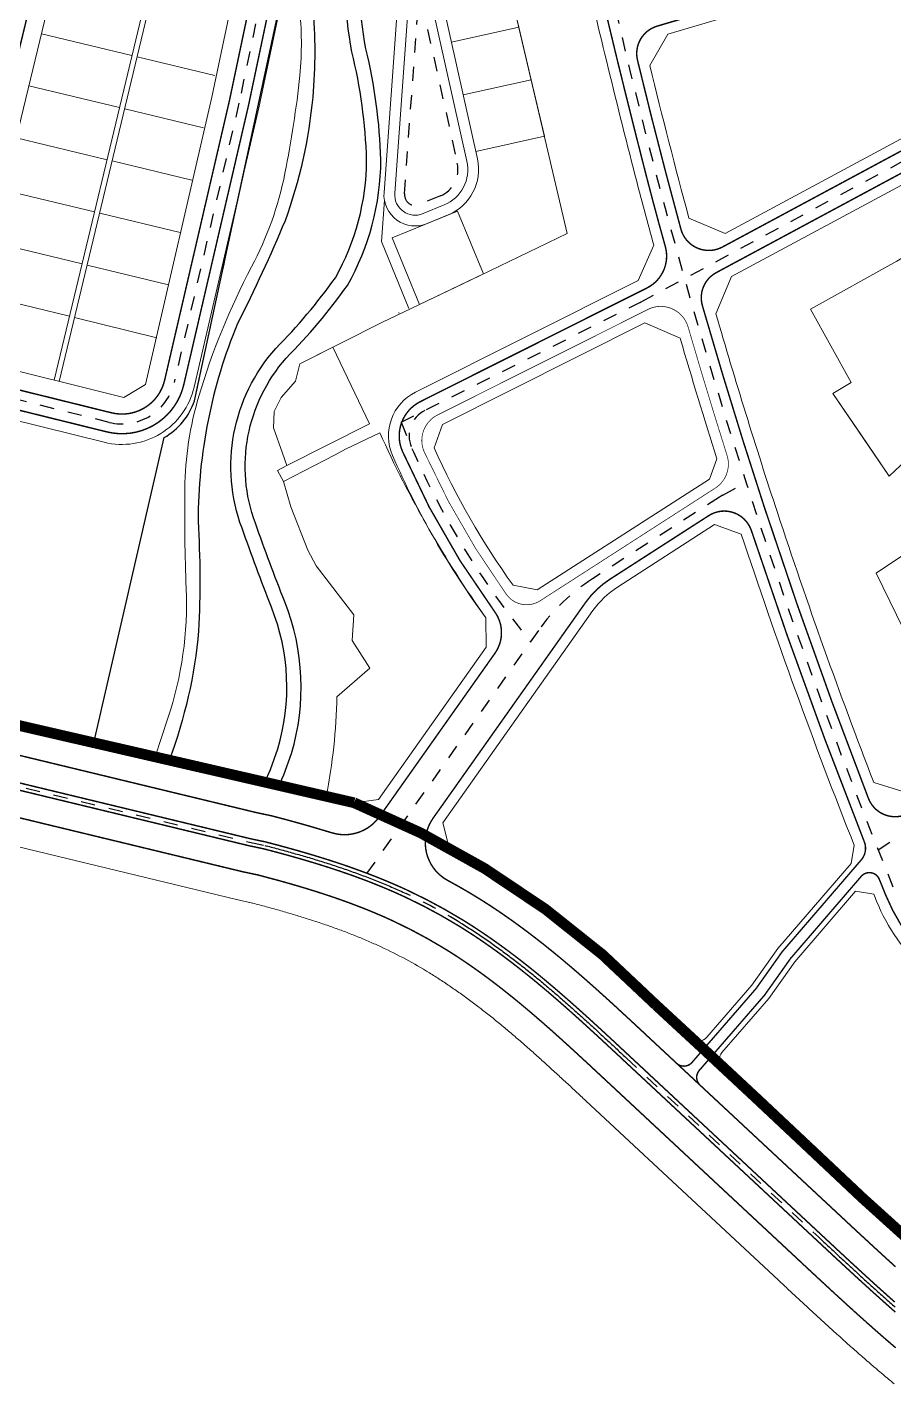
# Model space of a CAD drawing. Extents: x -2063571 to 559285, y 565862 to 1758715.
# Drawn here: x -2062793.64 to -2062787.53, y 566272.49 to 566282.07 of the extents above; entities that cross this region are included whole.
import ezdxf

# ---------------------------------------------------------------- set-up
doc = ezdxf.new("R2010")
doc.units = 0
doc.header["$MEASUREMENT"] = 0
for name, pattern in [('ACAD_ISO10W100', [18, 12, -3, 0, -3]), ('BORDER', [1.75, 0.5, -0.25, 0.5, -0.25, 0, -0.25]), ('DASHDOT', [1, 0.5, -0.25, 0, -0.25]), ('DASHED', [0.75, 0.5, -0.25])]:
    doc.linetypes.add(name, pattern=pattern)
for name, color, linetype, lineweight in [('1-RGNC', 30, 'BORDER', 15), ('k-duongqh', 7, 'CONTINUOUS', 0), ('k-viahe', 6, 'CONTINUOUS', 15), ('k-vienctrinh', 6, 'CONTINUOUS', 15), ('Q-DUONG', 22, 'CONTINUOUS', 0), ('Q-DUONGGT', 7, 'CONTINUOUS', 0)]:
    doc.layers.add(name, color=color, linetype=linetype, lineweight=lineweight)
doc.layers.add('k-timduong', color=1, linetype='DASHDOT')
doc.layers.add('Q-TIM DUONG', color=7, linetype='ACAD_ISO10W100')

# ---------------------------------------------------------------- blocks, each defined once
blk = doc.blocks.new('MB')
at = {"layer": '1-RGNC', "color": 8, "linetype": 'DASHED', "lineweight": 0, "ltscale": 10, "const_width": 3, "flags": 128}
blk.add_lwpolyline([(836.36, 1557.52), (824.73, 1554.37, -0.02913), (686.86, 1426.09), (658.16, 1410.93), (628.52, 1400.56, -0.065655), (488.95, 1377.55, 0.135805), (394.2, 1346.98), (368.67, 1332.2), (265.12, 1270.63), (210.26, 1236.57, -0.000239), (210.25, 1236.56), (76.34, 1153.57), (176.88, 980.42, -0.269581), (176.86, 952.27), (118.85, 852.64), (54.36, 741.86, 0.174044), (38.06, 657.4), (76.44, 340.23), (112.05, 341.59, -0.055379), (222.68, 330.31), (297.32, 317.04), (413.16, 290.21), (598.28, 247.49, -0.103671), (682.73, 190.86, -0.002869), (724.94, 151.49, 0.015436), (772.3, 108.65), (783.87, 99.71), (796.17, 101.22), (825.68, 136.94, -0.014866), (843.98, 156.98, 0.010718), (900.88, 209.35, 0.098293), (937.95, 259.45, -0.003906), (975.06, 344.33, 0.115408), (1010.09, 487.34), (1017.86, 579.98), (1034.81, 674.38), (1039.28, 743.1), (1048.22, 1244.45, -0.007521), (1054.49, 1343.66, -0.083133), (1067.75, 1394.08), (1097.12, 1460.95, 0.274876), (1096.12, 1469.07, -0.085197), (1088.25, 1483.85, 0.250183), (1082.79, 1489.05), (836.36, 1557.52)], format="xyb", dxfattribs=at)
at = {"layer": 'k-duongqh', "color": 8, "ltscale": 0.5}
for centre, radius, start, end in [((730.2, 124.16), 8.6, 227.0022, 227.007), ((744.1, 111.21), 8.5, 227.855, 227.896), ((746.7, 108.87), 8.5, 228.1624, 228.2102), ((749.32, 106.54), 8.5, 228.5167, 228.5712)]:
    blk.add_arc(centre, radius, start, end, dxfattribs=at)
at = {"layer": 'k-timduong', "color": 8, "linetype": 'DASHDOT', "ltscale": 6}
for p, q in [((678.57, 387.77), (822.93, 465.44)), ((611.41, 354.06), (678.27, 387.62)), ((701.51, 333.69), (707.97, 337.16)), ((701.51, 333.69), (707.97, 337.16)), ((701.51, 333.69), (707.97, 337.16)), ((700.5, 333.09), (664.99, 310.23)), ((649.84, 295.71), (601.25, 226.91))]:
    blk.add_line(p, q, dxfattribs=at)
for points in [[(583.8, 527.82), (566.04, 443.42), (547.93, 365.23, -0.41865), (529.71, 354.05), (474.82, 367.64)], [(612.94, 523.97), (612.94, 493.83, 0.05478), (613.66, 487.31), (627.16, 426.6, -0.364518), (622.41, 417.47), (616.52, 415.04, -0.557526), (612.39, 418.03), (616.45, 474.23)], [(744.91, 234.34, 0.056891), (809.6, 286.51, 0.093545), (836.25, 325.25), (882.19, 429.2)], [(744.91, 234.34, 0.056891), (809.6, 286.51, 0.093545), (836.25, 325.25), (882.19, 429.2)], [(429.31, 270.24), (569.02, 236.45), (573.28, 235.54), (573.61, 235.46), (574.09, 235.33), (574.58, 235.2), (575.06, 235.07), (575.55, 234.95), (576.03, 234.82), (576.51, 234.69), (576.99, 234.56), (577.48, 234.43), (577.96, 234.3), (578.44, 234.17), (578.92, 234.04), (579.41, 233.9), (579.89, 233.77), (580.37, 233.64), (580.85, 233.5), (581.33, 233.37), (581.81, 233.23), (582.3, 233.09), (582.78, 232.96), (583.26, 232.82), (583.74, 232.68), (584.22, 232.54), (584.7, 232.4), (585.18, 232.26), (585.66, 232.12), (586.14, 231.97), (586.61, 231.83), (587.09, 231.68), (587.57, 231.54), (588.05, 231.39), (588.53, 231.24), (589, 231.1), (589.48, 230.95), (589.96, 230.8), (590.44, 230.65), (590.91, 230.49), (591.39, 230.34), (591.86, 230.19), (592.34, 230.03), (592.81, 229.88), (593.29, 229.72), (593.76, 229.56), (594.24, 229.4), (594.71, 229.24), (595.18, 229.08), (595.66, 228.92), (596.13, 228.76), (596.6, 228.59), (597.07, 228.43), (597.55, 228.26), (598.02, 228.09), (598.49, 227.92), (598.96, 227.75), (599.43, 227.58), (599.9, 227.41), (600.37, 227.24), (600.83, 227.06), (601.3, 226.89), (601.77, 226.71), (602.24, 226.53), (602.7, 226.35), (603.17, 226.17), (603.63, 225.99), (604.1, 225.8), (604.56, 225.62), (605.03, 225.43), (605.49, 225.24), (605.95, 225.06), (606.42, 224.86), (606.88, 224.67), (607.34, 224.48), (607.8, 224.29), (608.26, 224.09), (608.72, 223.89), (609.18, 223.69), (609.64, 223.49), (610.09, 223.29), (610.55, 223.09), (611.01, 222.89), (611.46, 222.68), (611.92, 222.47), (612.37, 222.26), (612.83, 222.05, -0.028726), (628, 213.9), (628.42, 213.64), (628.85, 213.37), (629.27, 213.11), (629.69, 212.84), (630.12, 212.57), (630.54, 212.31), (630.96, 212.04), (631.38, 211.76), (631.8, 211.49), (632.21, 211.22), (632.63, 210.94), (633.05, 210.66), (633.46, 210.38), (633.88, 210.11), (634.29, 209.82), (634.7, 209.54), (635.12, 209.26), (635.53, 208.98), (635.94, 208.69), (636.35, 208.4), (636.76, 208.12), (637.16, 207.83), (637.57, 207.54), (637.98, 207.25), (638.38, 206.95), (638.79, 206.66), (639.19, 206.37), (639.6, 206.07), (640, 205.77), (640.4, 205.48), (640.8, 205.18), (641.2, 204.88), (641.6, 204.58), (642, 204.28), (642.4, 203.98), (642.8, 203.67), (643.2, 203.37), (643.59, 203.06), (643.99, 202.76), (644.38, 202.45), (644.78, 202.14), (645.17, 201.83), (645.56, 201.53), (645.95, 201.21), (646.35, 200.9), (646.74, 200.59), (647.13, 200.28), (647.52, 199.97), (647.9, 199.65), (648.29, 199.34), (648.68, 199.02), (649.07, 198.7), (649.45, 198.39), (649.84, 198.07), (650.23, 197.75), (650.61, 197.43), (650.99, 197.11), (651.38, 196.79), (651.76, 196.47), (652.14, 196.15), (652.53, 195.82), (652.91, 195.5), (653.29, 195.18), (653.67, 194.85), (654.05, 194.53), (654.43, 194.2), (654.81, 193.88), (655.18, 193.55), (655.56, 193.22), (655.94, 192.89), (656.32, 192.57), (656.69, 192.24), (657.07, 191.91), (657.45, 191.58), (657.82, 191.25), (658.2, 190.92), (658.57, 190.58), (658.94, 190.25), (659.32, 189.92), (659.69, 189.59), (660.06, 189.25), (660.44, 188.92), (660.81, 188.59), (661.18, 188.25), (661.55, 187.92), (661.92, 187.58), (662.29, 187.25), (662.67, 186.91), (663.04, 186.58), (663.41, 186.24), (663.78, 185.9), (664.14, 185.57), (664.51, 185.23), (664.88, 184.89), (665.25, 184.55), (665.62, 184.22), (665.99, 183.88), (666.36, 183.54), (666.72, 183.2), (667.09, 182.86), (667.46, 182.52), (667.83, 182.18), (668.19, 181.84), (668.56, 181.5), (668.93, 181.16), (669.29, 180.82), (669.66, 180.48), (670.03, 180.14), (670.39, 179.8), (670.76, 179.46), (671.13, 179.12), (671.49, 178.78), (671.86, 178.44), (672.22, 178.1), (672.59, 177.76), (672.95, 177.42), (673.32, 177.08), (673.69, 176.74), (674.05, 176.4), (674.42, 176.05), (728.3, 125.79), (728.67, 125.45), (729.03, 125.11), (729.4, 124.77), (729.77, 124.43), (730.13, 124.09), (730.5, 123.75), (730.86, 123.41), (731.23, 123.06), (731.59, 122.72), (731.96, 122.38), (732.33, 122.04), (732.69, 121.7), (733.06, 121.36), (733.42, 121.02), (733.79, 120.68), (734.16, 120.34), (734.52, 120), (734.89, 119.66), (735.26, 119.32), (735.62, 118.98), (735.99, 118.64), (736.36, 118.3), (736.72, 117.96), (737.09, 117.62), (737.46, 117.28), (737.83, 116.94), (738.19, 116.6), (738.56, 116.27), (738.93, 115.93), (739.3, 115.59), (739.67, 115.25), (740.03, 114.91), (740.4, 114.57), (740.77, 114.24), (741.14, 113.9), (741.51, 113.56), (741.88, 113.22), (742.25, 112.89), (742.62, 112.55), (742.99, 112.22), (743.36, 111.88), (743.73, 111.54), (744.1, 111.21), (744.47, 110.87), (744.84, 110.54), (745.21, 110.2), (745.59, 109.87), (745.96, 109.53), (746.33, 109.2), (746.7, 108.87), (747.08, 108.53), (747.45, 108.2), (747.82, 107.87), (748.2, 107.54), (748.57, 107.2), (748.94, 106.87), (749.32, 106.54), (749.69, 106.21)]]:
    blk.add_lwpolyline(points, format="xyb", dxfattribs=at)
for centre, radius, start, end in [((2258.38, 836.05), 1628.7, 190.76894, 202.09927), ((672.88, 398.34), 12, 296.652, 298.2784), ((621.65, 350.25), 8, 116.652, 203.4922), ((825.86, 439.01), 230.66, 201.6096, 219.4045), ((708.62, 320.48), 15, 118.2784, 122.7719), ((708.62, 320.48), 15, 118.2784, 122.7719), ((708.62, 320.48), 15, 118.2784, 122.7719), ((694.77, 263.99), 55, 122.7719, 144.7721)]:
    blk.add_arc(centre, radius, start, end, dxfattribs=at)
at = {"layer": 'k-viahe', "color": 8}
for p, q in [((514.31, 365.85), (551.3, 520.18)), ((514.33, 365.84), (551.3, 520.18)), ((515.76, 365.49), (552.84, 520.18)), ((563.8, 407.3), (569.67, 434.18)), ((605.99, 404.72), (606.77, 416.24)), ((657.95, 406.92), (630.87, 393.86)), ((605.99, 404.72), (613.59, 385.9)), ((606.19, 382.15), (630.87, 393.86)), ((610.81, 384.81), (610.81, 384.65)), ((725.99, 385.73), (737.42, 365.17)), ((737.42, 365.17), (725.99, 385.73)), ((725.99, 385.73), (737.42, 365.17)), ((737.42, 365.17), (725.99, 385.73)), ((725.99, 385.73), (737.42, 365.17)), ((737.42, 365.17), (725.99, 385.73)), ((606.19, 382.15), (583.09, 370.46)), ((732.26, 362.16), (748.05, 338.98)), ((732.26, 362.16), (748.05, 338.98)), ((732.26, 362.16), (748.05, 338.98))]:
    blk.add_line(p, q, dxfattribs=at)
at = {"layer": 'k-viahe', "color": 8, "ltscale": 2}
for p, q in [((644.37, 464.7), (625.51, 460.51)), ((644.37, 464.7), (625.51, 460.51)), ((536.11, 456.79), (510.76, 462.91)), ((559.34, 451.18), (537.56, 456.44)), ((647.83, 449.97), (628.8, 445.74)), ((647.83, 449.97), (628.8, 445.74)), ((647.83, 449.97), (628.8, 445.74)), ((532.62, 442.2), (507.24, 448.33)), ((556.1, 436.53), (534.07, 441.85)), ((529.12, 427.61), (503.71, 433.75)), ((651.54, 434.18), (632.32, 429.91)), ((651.52, 434.18), (632.32, 429.91)), ((651.52, 434.18), (632.32, 429.91)), ((552.85, 421.88), (530.57, 427.26)), ((525.63, 413.02), (501.13, 418.94)), ((549.61, 407.23), (527.07, 412.68)), ((627.21, 413.23), (634.51, 395.62)), ((522.13, 398.44), (496.66, 404.59)), ((546.37, 392.58), (523.58, 398.09)), ((518.62, 383.76), (493.13, 390.02)), ((543.09, 377.76), (520.06, 383.41))]:
    blk.add_line(p, q, dxfattribs=at)
blk.add_lwpolyline([(542.6, 260.34), (546.19, 271.19, 0.09025), (551.29, 307.49, -0.013184), (550.9, 335.45, -0.069073), (554.83, 361.41, -0.049663), (569.6, 397.61, 0.072728), (578.92, 423.82, 0.021945), (583.12, 451.21, 0.047597), (582.99, 470.42, -0.056262), (584.44, 493.87, -0.011569), (590.32, 517.84)], format="xyb", dxfattribs=at)
at = {"layer": 'k-viahe', "color": 8}
for points in [[(633.12, 520.47), (639.78, 484.2), (657.95, 406.92), (657.95, 406.92)], [(592.34, 375.14), (583.09, 370.46), (581.91, 365.57), (577.82, 360.99), (575.89, 357.05), (575.71, 352.51), (578.2, 345.45), (579.43, 341.95), (602.55, 353.59), (592.34, 375.14)], [(579.43, 341.95), (576.86, 340.6), (578.49, 337.45), (578.49, 337.45)]]:
    blk.add_lwpolyline(points, dxfattribs=at)
for points in [[(681.04, 453.99), (686.12, 462.8), (838.28, 507.78), (846.98, 503.06), (847.99, 499.63, -0.303811), (845.01, 490.07), (832.03, 479.61, -0.046261), (810.19, 465.11), (702.08, 406.95), (692, 411.28, -0.006793), (681.04, 453.99)], [(681.04, 453.99), (686.12, 462.8), (838.28, 507.78), (846.98, 503.06), (847.99, 499.63, -0.303811), (845.01, 490.07), (832.03, 479.61, -0.046261), (810.19, 465.11), (702.08, 406.95), (692, 411.28, -0.006793), (681.04, 453.99)], [(749.44, 84.72), (749.04, 85.05), (748.64, 85.38), (748.24, 85.72), (747.84, 86.05), (747.43, 86.39), (747.04, 86.72), (746.64, 87.06), (746.24, 87.39), (745.84, 87.73), (745.44, 88.07), (745.05, 88.4), (744.65, 88.74), (744.25, 89.08), (743.86, 89.42), (743.47, 89.76), (743.07, 90.09), (742.68, 90.43), (742.29, 90.77), (741.89, 91.11), (741.5, 91.45), (741.11, 91.79), (740.72, 92.13), (740.33, 92.47), (739.94, 92.81), (739.56, 93.15), (739.17, 93.49, -0.000246), (739.16, 93.5), (738.79, 93.83, -0.000242), (738.77, 93.84), (738.4, 94.17, -0.000238), (738.39, 94.18), (738.01, 94.51, -0.000233), (738, 94.52), (737.63, 94.85, -0.000229), (737.62, 94.86), (737.24, 95.2, -0.000225), (737.23, 95.21), (736.86, 95.54, -0.000221), (736.85, 95.55), (736.47, 95.88, -0.000217), (736.46, 95.89), (736.09, 96.22, -0.000212), (736.08, 96.23), (735.71, 96.57, -0.000208), (735.7, 96.57), (735.32, 96.91, -0.000204), (735.31, 96.92), (734.94, 97.25, -0.0002), (734.93, 97.26), (734.56, 97.59, -0.000196), (734.55, 97.6), (734.18, 97.94, -0.000192), (734.17, 97.95), (733.8, 98.28, -0.000187), (733.79, 98.29), (733.42, 98.62, -0.000183), (733.41, 98.63), (733.04, 98.97, -0.000179), (733.03, 98.97), (732.66, 99.31, -0.000175), (732.65, 99.32), (732.28, 99.65, -0.000171), (732.27, 99.66), (731.9, 100, -0.000167), (731.89, 100), (731.52, 100.34, -0.000162), (731.51, 100.35), (731.14, 100.68, -0.000158), (731.14, 100.69), (730.77, 101.03, -0.000154), (730.76, 101.03), (730.39, 101.37, -0.00015), (730.38, 101.38), (730.01, 101.72, -0.000146), (730.01, 101.72), (729.64, 102.06, -0.000142), (729.63, 102.07), (729.26, 102.4, -0.000137), (729.25, 102.41), (728.89, 102.75, -0.000133), (728.88, 102.75), (728.51, 103.09, -0.000129), (728.51, 103.1), (728.14, 103.44, -0.000125), (728.13, 103.44), (727.76, 103.78, -0.000121), (727.76, 103.78), (727.39, 104.12, -0.000117), (727.38, 104.13), (727.02, 104.47, -0.000113), (727.01, 104.47), (726.64, 104.81, -0.000108), (726.64, 104.82), (726.27, 105.16, -0.000104), (726.26, 105.16), (725.9, 105.5, -0.0001), (725.89, 105.5), (725.53, 105.84, -0.000096), (725.52, 105.85), (725.15, 106.19, -0.000092), (725.15, 106.19), (724.78, 106.53, -0.000088), (724.78, 106.53), (724.41, 106.87, -0.000083), (724.41, 106.88), (724.04, 107.22, -0.000079), (724.04, 107.22), (723.67, 107.56, -0.000075), (723.67, 107.56), (723.3, 107.9, -0.000071), (723.3, 107.91), (722.93, 108.25, -0.000067), (722.93, 108.25), (722.56, 108.59, -0.000063), (722.56, 108.59), (722.19, 108.93, -0.000058), (722.19, 108.94), (721.82, 109.28, -0.000054), (721.82, 109.28), (721.45, 109.62, -0.00005), (721.45, 109.62), (721.08, 109.96, -0.000046), (721.08, 109.97), (720.72, 110.31, -0.000042), (720.71, 110.31), (720.35, 110.65, -0.000037), (720.35, 110.65), (719.98, 110.99, -0.000033), (719.98, 110.99), (719.61, 111.33, -0.000029), (719.61, 111.34), (719.25, 111.68, -0.000025), (719.25, 111.68), (718.88, 112.02, -0.000021), (718.88, 112.02), (718.51, 112.36, -0.000017), (718.51, 112.36), (718.15, 112.7, -0.000012), (718.15, 112.7), (717.78, 113.04, -0.000008), (717.78, 113.04), (717.41, 113.38, -0.000004), (717.41, 113.39), (717.05, 113.73), (663.16, 163.99), (662.8, 164.33), (662.43, 164.67), (662.07, 165.01), (661.7, 165.35), (661.34, 165.69), (660.97, 166.03), (660.61, 166.37), (660.25, 166.71), (659.88, 167.04), (659.52, 167.38), (659.16, 167.72), (658.8, 168.06), (658.43, 168.39), (658.07, 168.73), (657.71, 169.06), (657.35, 169.4), (656.99, 169.73), (656.63, 170.07), (656.27, 170.4), (655.9, 170.73), (655.54, 171.07), (655.18, 171.4), (654.82, 171.73), (654.46, 172.06), (654.1, 172.39), (653.74, 172.72), (653.38, 173.05), (653.02, 173.38), (652.66, 173.71), (652.3, 174.03), (651.94, 174.36), (651.58, 174.69), (651.22, 175.01), (650.86, 175.34), (650.51, 175.66), (650.15, 175.99), (649.79, 176.31), (649.43, 176.63), (649.07, 176.95), (648.71, 177.27), (648.35, 177.59), (647.99, 177.91), (647.63, 178.23), (647.27, 178.55), (646.91, 178.87), (646.55, 179.19), (646.19, 179.5), (645.83, 179.82), (645.47, 180.13), (645.11, 180.44), (644.75, 180.76), (644.39, 181.07), (644.03, 181.38), (643.67, 181.69), (643.31, 182), (642.95, 182.31), (642.59, 182.62), (642.23, 182.92), (641.87, 183.23), (641.51, 183.53), (641.14, 183.84), (640.78, 184.14), (640.42, 184.44), (640.06, 184.74), (639.7, 185.05), (639.34, 185.34), (638.97, 185.64), (638.61, 185.94), (638.25, 186.24), (637.89, 186.53), (637.52, 186.83), (637.16, 187.12), (636.8, 187.41), (636.43, 187.71), (636.07, 188), (635.7, 188.29), (635.34, 188.57), (634.97, 188.86), (634.61, 189.15), (634.24, 189.43), (633.88, 189.72), (633.51, 190), (633.14, 190.28), (632.78, 190.56), (632.41, 190.84), (632.04, 191.12), (631.68, 191.4), (631.31, 191.68), (630.94, 191.95), (630.57, 192.22), (630.2, 192.5), (629.84, 192.77), (629.47, 193.04), (629.1, 193.31), (628.73, 193.58), (628.36, 193.84), (627.99, 194.11), (627.61, 194.37), (627.24, 194.63), (626.87, 194.9), (626.5, 195.16), (626.13, 195.41), (625.75, 195.67), (625.38, 195.93), (625.01, 196.18), (624.63, 196.44), (624.26, 196.69), (623.89, 196.94), (623.51, 197.19), (623.14, 197.44), (622.76, 197.68), (622.38, 197.93), (622.01, 198.17), (621.63, 198.42), (621.25, 198.66), (620.88, 198.9), (620.5, 199.13), (620.12, 199.37), (619.74, 199.61), (619.35, 199.85, 0.028676), (605.87, 207.09), (605.46, 207.28), (605.05, 207.47), (604.65, 207.65), (604.24, 207.84), (603.83, 208.02), (603.42, 208.2), (603.01, 208.38), (602.6, 208.56), (602.19, 208.74), (601.78, 208.92), (601.36, 209.09), (600.95, 209.27), (600.53, 209.44), (600.12, 209.62), (599.7, 209.79), (599.28, 209.96), (598.86, 210.13), (598.44, 210.3), (598.02, 210.46), (597.6, 210.63), (597.17, 210.8), (596.75, 210.96), (596.32, 211.12), (595.9, 211.29), (595.47, 211.45), (595.04, 211.61), (594.62, 211.77), (594.19, 211.93), (593.76, 212.09), (593.33, 212.24), (592.89, 212.4), (592.46, 212.56), (592.03, 212.71), (591.59, 212.86), (591.16, 213.02), (590.72, 213.17), (590.29, 213.32), (589.85, 213.47), (589.41, 213.62), (588.97, 213.76), (588.53, 213.91), (588.09, 214.06), (587.65, 214.2), (587.21, 214.35), (586.77, 214.49), (586.33, 214.64), (585.88, 214.78), (585.44, 214.92), (584.99, 215.06), (584.55, 215.2), (584.1, 215.34), (583.65, 215.48), (583.2, 215.62), (582.75, 215.76), (582.3, 215.89), (581.85, 216.03), (581.4, 216.17), (580.95, 216.3), (580.5, 216.43), (580.05, 216.57), (579.59, 216.7), (579.14, 216.83), (578.68, 216.96), (578.23, 217.1), (577.77, 217.23), (577.31, 217.36), (576.86, 217.49), (576.4, 217.61), (575.94, 217.74), (575.48, 217.87), (575.02, 218), (574.56, 218.12), (574.1, 218.25), (573.64, 218.38), (573.17, 218.5), (572.71, 218.63), (572.25, 218.75), (571.78, 218.87), (571.32, 219), (570.85, 219.12), (570.39, 219.24), (569.92, 219.37), (569.45, 219.49), (569.13, 219.57)], [(689.54, 377.6), (679.68, 381.89), (622.98, 353.43), (620.66, 346.92, 0.049461), (642.75, 308.41), (649.52, 307.11), (697.74, 338.15), (699.8, 343.86, -0.005394), (689.54, 377.6)], [(689.54, 377.6), (679.68, 381.89), (622.98, 353.43), (620.66, 346.92, 0.049461), (642.75, 308.41), (649.52, 307.11), (697.74, 338.15), (699.8, 343.86, -0.005394), (689.54, 377.6)], [(593.46, 277.2), (602.67, 285.15), (597.72, 292.96), (598.22, 300.12), (587.66, 313.87), (585.3, 318.25), (580.61, 330.37), (578.49, 337.45), (592.93, 344.9), (595.91, 346.54), (605.48, 351.13, 0.049192), (635.17, 299.26), (635.25, 291.08), (605.11, 248.4), (598.28, 247.49, -0.000209), (590.5, 249.28, 0.043263), (593.46, 277.2)], [(737.37, 230.48), (716.89, 206.67), (709.6, 196.37), (696.98, 181.82, -0.424931), (692.67, 181.59), (685.67, 188.12), (685.31, 188.46), (684.94, 188.8), (684.57, 189.15), (684.21, 189.49), (683.84, 189.83), (683.47, 190.17), (683.1, 190.52), (682.73, 190.86), (682.36, 191.2), (682, 191.55), (681.63, 191.89), (681.26, 192.23), (680.88, 192.58), (680.51, 192.92), (680.14, 193.27), (679.77, 193.61), (679.4, 193.96), (679.02, 194.3), (678.65, 194.65), (678.28, 194.99), (677.9, 195.34), (677.53, 195.68), (677.15, 196.03), (676.77, 196.38), (676.4, 196.72), (676.02, 197.07), (675.64, 197.41), (675.26, 197.76), (674.88, 198.1), (674.5, 198.45), (674.12, 198.8), (673.74, 199.14), (673.36, 199.49), (672.98, 199.83), (672.59, 200.18), (672.22, 200.52), (671.83, 200.87), (671.45, 201.21), (671.06, 201.56), (670.68, 201.9), (670.29, 202.25), (669.9, 202.59), (669.51, 202.94), (669.12, 203.28), (668.73, 203.62), (668.34, 203.97), (667.95, 204.31), (667.56, 204.66), (667.16, 205), (666.77, 205.34), (666.37, 205.69), (665.98, 206.03), (665.58, 206.37), (665.18, 206.71), (664.79, 207.06), (664.39, 207.4), (663.99, 207.74), (663.59, 208.08), (663.18, 208.42), (662.78, 208.76), (662.38, 209.1), (661.97, 209.44), (661.57, 209.78), (661.16, 210.12), (660.75, 210.46), (660.34, 210.79), (659.94, 211.13), (659.52, 211.47), (659.11, 211.8), (658.7, 212.14), (658.29, 212.48), (657.87, 212.81), (657.46, 213.14), (657.04, 213.48), (656.62, 213.81), (656.21, 214.14), (655.79, 214.48), (655.37, 214.81), (654.94, 215.14), (654.52, 215.47), (654.1, 215.8), (653.67, 216.13), (653.25, 216.45), (652.82, 216.78), (652.39, 217.11), (651.96, 217.43), (651.53, 217.76), (651.1, 218.08), (650.66, 218.41), (650.23, 218.73), (649.8, 219.05), (649.36, 219.37), (648.92, 219.69), (648.48, 220.01), (648.04, 220.33), (647.6, 220.65), (647.16, 220.97), (646.71, 221.28), (646.27, 221.6), (645.82, 221.91), (645.38, 222.22), (644.93, 222.54), (644.48, 222.85), (644.03, 223.16), (643.57, 223.47), (643.12, 223.77), (642.66, 224.08), (642.21, 224.39), (641.75, 224.69), (641.29, 224.99), (640.83, 225.3), (640.37, 225.6), (639.91, 225.9), (639.44, 226.2), (638.98, 226.49), (638.51, 226.79), (638.04, 227.08), (637.57, 227.38), (637.1, 227.67), (636.64, 227.95, 0.020135), (624.95, 234.5), (623.13, 241.84), (665.12, 301.31, -0.09629), (672.01, 307.91), (699.17, 325.39), (706.62, 322.76, 0.014188), (738.23, 235.58), (737.37, 230.48)], [(164.35, 306.13), (187.98, 303.08), (246.13, 293.5), (290.22, 284.81, -0.024771), (290.56, 284.74), (319.48, 277.49, 0.012104), (321.2, 277.1), (351.64, 271.02, -0.013321), (351.82, 270.98), (425.54, 254.18), (565.36, 220.36), (569.84, 219.4)], [(749.38, 128.74), (749.02, 129.07), (748.65, 129.4), (748.29, 129.74), (747.93, 130.07), (747.56, 130.41), (747.2, 130.74), (746.84, 131.08), (746.48, 131.42), (746.11, 131.75), (745.75, 132.09), (745.39, 132.43), (745.02, 132.77), (744.66, 133.1), (744.3, 133.44), (743.93, 133.78), (743.57, 134.12), (743.21, 134.46), (742.84, 134.8), (742.48, 135.14), (742.11, 135.47), (741.75, 135.81), (741.38, 136.15), (741.02, 136.5), (740.65, 136.84), (740.29, 137.18), (739.92, 137.52), (739.56, 137.86), (701.45, 173.4, -0.403577), (701.23, 177.56), (714.32, 192.66), (721.62, 202.97), (738.64, 222.75), (743.69, 221.92, 0.00033), (744.51, 219.92, 0.109975), (758.12, 200.27)]]:
    blk.add_lwpolyline(points, format="xyb", dxfattribs=at)
for centre, radius, start, end in [((577.48, 432.47), 8, 167.6526, 167.7408), ((18021.18, -3385.99), 17864.75, 167.740834, 167.895684), ((571.62, 405.6), 8, 167.6526, 167.7408)]:
    blk.add_arc(centre, radius, start, end, dxfattribs=at)
at = {"layer": 'k-vienctrinh', "color": 8}
for p, q in [((641.03, 478.88), (644.37, 464.7)), ((644.37, 464.7), (625.51, 460.51)), ((625.51, 460.51), (644.37, 464.7)), ((644.37, 464.7), (647.83, 449.97)), ((647.83, 449.97), (628.8, 445.74)), ((628.8, 445.74), (647.83, 449.97)), ((647.83, 449.97), (651.52, 434.18)), ((651.52, 434.18), (632.32, 429.91)), ((608.92, 405.71), (627.22, 413.21)), ((627.22, 413.21), (634.51, 395.62)), ((616.58, 387.08), (608.92, 405.71)), ((634.51, 395.62), (616.58, 387.08))]:
    blk.add_line(p, q, dxfattribs=at)
at = {"layer": 'k-vienctrinh', "color": 8, "lineweight": -2, "ltscale": 0.2}
blk.add_lwpolyline([(769.22, 260.93), (744.36, 311.8), (758.82, 321.51), (760.91, 324.54), (763.51, 331.09), (760.22, 336.78), (752.79, 343.46), (748.05, 338.98), (745.5, 342.74), (740.2, 350.51), (732.26, 362.16), (737.42, 365.17), (725.99, 385.73), (750.19, 399.18), (774.79, 414.12), (774.06, 432.61), (777.98, 434.72)], dxfattribs=at)
at = {"layer": 'Q-DUONGGT', "color": 8, "ltscale": 0.5, "const_width": 0.4}
for points in [[(618.97, 262.84), (637.69, 289.36, 0.322336), (637.59, 301.04, -0.055663), (611.79, 345.96, -0.398151), (616.83, 359.86), (680.23, 391.68, 0.359087), (685.37, 403.31, -0.005671), (679.87, 423.81, -0.002552), (671.79, 456.12, -0.007079), (665.17, 484.91), (661.67, 501.18), (657.55, 518.32, 0.385852), (646.45, 525.89, -0.035423), (617.68, 523.95), (593.96, 524.03, 0.35568), (584.14, 516.09), (568.72, 442.82), (550.61, 364.61, -0.41865), (529.05, 351.38), (491.25, 360.74, 0.415791)], [(471.04, 268.89), (570.9, 244.74), (575.23, 243.82), (575.75, 243.68), (576.25, 243.55), (576.74, 243.42), (577.23, 243.29), (577.72, 243.16), (578.22, 243.03), (578.71, 242.9), (579.2, 242.77), (579.69, 242.64), (580.19, 242.5), (580.68, 242.37), (581.17, 242.23), (581.67, 242.1), (582.16, 241.96), (582.65, 241.82), (583.15, 241.69), (583.64, 241.55), (584.13, 241.41), (584.63, 241.27), (585.12, 241.13), (585.61, 240.98), (586.11, 240.84), (586.6, 240.7), (587.09, 240.55), (587.59, 240.41), (588.08, 240.26), (592.16, 239.04, 0.321971), (605.4, 243.62), (618.97, 262.84)], [(577.67, 512.07), (563.35, 444.01), (545.25, 365.85, -0.41865), (530.37, 356.72), (492.44, 366.11, -0.412638), (485.13, 378.17), (514.64, 500.22, 0.018637), (517.82, 515.89, -0.368303), (527.72, 524.27), (567.92, 524.13, -0.475275), (577.67, 512.07), (577.67, 512.07)], [(828.62, 460.8, 0.286025), (820.16, 460.97, -0.010888), (814.66, 457.86), (699.64, 395.99, 0.352959), (695.75, 386.73, 0.009086), (713.1, 330.25, 0.013319), (742.23, 248.69, 0.483495), (754.21, 244.98, 0.047534), (806.95, 289.16, 0.093586), (832.82, 326.76), (874.44, 420.95, 0.367761), (870.75, 433.37), (828.62, 460.8)], [(695.11, 168.38, -0.403581), (694.89, 172.53), (713.14, 193.59), (720.44, 203.89), (740.21, 226.88, -0.561967), (745.27, 226.04, 0.000719), (747.03, 221.69, 0.110083), (760.64, 202.02)], [(749.8, 117.51), (749.44, 117.84), (749.07, 118.17), (748.71, 118.51), (748.34, 118.84), (747.97, 119.17), (747.61, 119.5), (747.24, 119.84), (746.88, 120.17), (746.51, 120.51), (746.15, 120.84), (745.78, 121.18), (745.42, 121.51), (745.05, 121.85), (744.68, 122.18), (744.32, 122.52), (743.96, 122.85), (743.59, 123.19), (743.23, 123.53), (742.86, 123.86), (742.5, 124.2), (742.13, 124.54), (741.77, 124.88), (741.4, 125.21), (741.04, 125.55), (740.67, 125.89), (740.31, 126.23), (739.94, 126.57), (739.58, 126.91), (739.21, 127.24), (738.85, 127.58), (738.48, 127.92), (738.12, 128.26), (737.75, 128.6), (737.39, 128.94), (737.02, 129.28), (736.66, 129.62), (736.29, 129.96), (735.93, 130.3), (735.56, 130.64), (735.2, 130.99), (734.83, 131.33), (734.47, 131.67), (734.1, 132.01), (695.48, 168.03), (687.68, 175.31), (680.21, 182.27), (679.85, 182.61), (679.48, 182.95), (679.12, 183.29), (678.75, 183.64), (678.38, 183.98), (678.02, 184.32), (677.65, 184.66), (677.28, 185), (676.92, 185.35), (676.55, 185.69), (676.18, 186.03), (675.81, 186.37), (675.44, 186.72), (675.07, 187.06), (674.7, 187.4), (674.33, 187.74), (673.96, 188.08), (673.59, 188.43), (673.22, 188.77), (672.85, 189.11), (672.48, 189.45), (672.11, 189.8), (671.74, 190.14), (671.37, 190.48), (670.99, 190.82), (670.62, 191.16), (670.25, 191.51), (669.87, 191.85), (669.5, 192.19), (669.12, 192.53), (668.75, 192.87), (668.37, 193.21), (667.99, 193.55), (667.62, 193.89), (667.24, 194.23), (666.87, 194.57), (666.49, 194.91), (666.11, 195.25), (665.73, 195.59), (665.35, 195.93), (664.97, 196.27), (664.59, 196.61), (664.21, 196.95), (663.82, 197.28), (663.44, 197.62), (663.06, 197.96), (662.67, 198.3), (662.29, 198.63), (661.9, 198.97), (661.52, 199.31), (661.13, 199.64), (660.75, 199.98), (660.36, 200.31), (659.97, 200.65), (659.58, 200.98), (659.19, 201.31), (658.8, 201.65), (658.41, 201.98), (658.02, 202.31), (657.62, 202.64), (657.23, 202.98), (656.84, 203.31), (656.44, 203.64), (656.05, 203.97), (655.65, 204.3), (655.25, 204.62), (654.85, 204.95), (654.45, 205.28), (654.06, 205.61), (653.65, 205.93), (653.25, 206.26), (652.85, 206.58), (652.45, 206.91), (652.05, 207.23), (651.64, 207.55), (651.24, 207.88), (650.83, 208.2), (650.42, 208.52), (650.01, 208.84), (649.6, 209.16), (649.19, 209.48), (648.78, 209.79), (648.37, 210.11), (647.96, 210.43), (647.55, 210.74), (647.13, 211.06), (646.72, 211.37), (646.3, 211.68), (645.88, 211.99), (645.47, 212.3), (645.05, 212.61), (644.63, 212.92), (644.2, 213.23), (643.78, 213.54), (643.36, 213.85), (642.94, 214.15), (642.51, 214.46), (642.08, 214.76), (641.66, 215.06), (641.23, 215.36), (640.8, 215.66), (640.37, 215.96), (639.94, 216.26), (639.51, 216.56), (639.07, 216.85), (638.64, 217.15), (638.2, 217.44), (637.77, 217.73), (637.33, 218.02), (636.89, 218.31), (636.45, 218.6), (636.01, 218.89), (635.57, 219.18), (635.12, 219.46), (634.68, 219.75), (634.24, 220.03), (633.79, 220.31), (633.34, 220.59), (632.89, 220.87), (632.45, 221.14, 0.014419), (624.53, 225.7, -0.450369), (620.4, 243.19), (663, 303.51, -0.09629), (669.89, 310.11), (697.54, 327.92, -0.490266), (709.47, 323.7, 0.014206), (741.06, 236.57, -0.278564), (740.2, 231.47), (718.07, 205.74), (710.78, 195.45), (692.84, 174.75, -0.424936), (688.52, 174.52)], [(749.84, 94.83), (749.45, 95.16), (749.07, 95.49), (748.68, 95.82), (748.29, 96.16), (747.91, 96.49), (747.52, 96.82), (747.14, 97.16), (746.75, 97.49), (746.37, 97.82), (745.98, 98.16), (745.6, 98.49), (745.22, 98.83), (744.83, 99.16), (744.46, 99.5, -0.000246), (744.45, 99.5), (744.07, 99.83, -0.000242), (744.07, 99.84), (743.69, 100.17), (743.31, 100.51, -0.000233), (743.31, 100.51), (742.93, 100.84, -0.000229), (742.93, 100.85), (742.55, 101.18, -0.000225), (742.55, 101.18), (742.17, 101.52, -0.000221), (742.17, 101.52), (741.79, 101.85, -0.000217), (741.79, 101.86), (741.42, 102.19, -0.000213), (741.41, 102.2), (741.04, 102.53), (740.66, 102.87, -0.000204), (740.65, 102.87), (740.28, 103.21, -0.0002), (740.28, 103.21), (739.91, 103.55, -0.000196), (739.9, 103.55), (739.53, 103.88, -0.000192), (739.52, 103.89), (739.15, 104.22, -0.000188), (739.15, 104.23), (738.78, 104.56, -0.000183), (738.77, 104.57), (738.4, 104.9), (738.03, 105.24, -0.000175), (738.02, 105.25), (737.65, 105.58, -0.000171), (737.65, 105.59), (737.28, 105.92, -0.000167), (737.27, 105.92), (736.9, 106.26, -0.000162), (736.9, 106.26), (736.53, 106.6, -0.000158), (736.52, 106.6), (736.15, 106.94, -0.000154), (736.15, 106.95), (735.78, 107.28, -0.00015), (735.78, 107.29), (735.41, 107.62, -0.000146), (735.4, 107.63), (735.04, 107.96, -0.000142), (735.03, 107.97), (734.66, 108.3, -0.000138), (734.66, 108.31), (734.29, 108.65, -0.000133), (734.29, 108.65), (733.92, 108.99, -0.000129), (733.92, 108.99), (733.55, 109.33, -0.000125), (733.54, 109.33), (733.18, 109.67, -0.000121), (733.17, 109.67), (732.81, 110.01, -0.000117), (732.8, 110.01), (732.44, 110.35, -0.000112), (732.43, 110.35), (732.06, 110.69, -0.000108), (732.06, 110.7), (731.69, 111.03, -0.000104), (731.69, 111.04), (731.32, 111.38, -0.0001), (731.32, 111.38), (730.95, 111.72, -0.000096), (730.95, 111.72), (730.59, 112.06, -0.000092), (730.58, 112.06), (730.22, 112.4, -0.000087), (730.21, 112.4), (729.85, 112.74, -0.000083), (729.85, 112.75), (729.48, 113.09, -0.000079), (729.48, 113.09), (729.11, 113.43, -0.000075), (729.11, 113.43), (728.74, 113.77, -0.000071), (728.74, 113.77), (728.37, 114.11, -0.000067), (728.37, 114.11), (728.01, 114.45, -0.000062), (728, 114.45), (727.64, 114.79, -0.000058), (727.64, 114.8), (727.27, 115.14, -0.000054), (727.27, 115.14), (726.9, 115.48, -0.00005), (726.9, 115.48), (726.54, 115.82, -0.000046), (726.53, 115.82), (726.17, 116.16, -0.000042), (726.17, 116.16), (725.8, 116.5, -0.000037), (725.8, 116.5), (725.43, 116.85, -0.000033), (725.43, 116.85), (725.07, 117.19, -0.000029), (725.07, 117.19), (724.7, 117.53, -0.000025), (724.7, 117.53), (724.33, 117.87), (723.97, 118.21, -0.000017), (723.97, 118.21), (723.6, 118.55, -0.000012), (723.6, 118.55), (723.24, 118.89, -0.000008), (723.24, 118.89), (722.87, 119.24, -0.000004), (722.87, 119.24), (722.51, 119.58), (668.62, 169.84), (668.25, 170.18), (667.89, 170.52), (667.52, 170.86), (667.16, 171.2), (666.79, 171.54), (666.43, 171.88), (666.06, 172.22), (665.7, 172.56), (665.33, 172.9), (664.97, 173.24), (664.61, 173.58), (664.24, 173.92), (663.88, 174.26), (663.51, 174.59), (663.15, 174.93), (662.78, 175.27), (662.42, 175.61), (662.06, 175.94), (661.69, 176.28), (661.33, 176.61), (660.96, 176.95), (660.6, 177.29), (660.24, 177.62), (659.87, 177.95), (659.51, 178.29), (659.14, 178.62), (658.78, 178.96), (658.42, 179.29), (658.05, 179.62), (657.69, 179.95), (657.32, 180.28), (656.96, 180.61), (656.59, 180.95), (656.23, 181.28), (655.86, 181.6), (655.5, 181.93), (655.13, 182.26), (654.77, 182.59), (654.4, 182.92), (654.03, 183.24), (653.67, 183.57), (653.3, 183.9), (652.93, 184.22), (652.57, 184.55), (652.2, 184.87), (651.83, 185.19), (651.47, 185.52), (651.1, 185.84), (650.73, 186.16), (650.36, 186.48), (649.99, 186.8), (649.62, 187.12), (649.26, 187.44), (648.89, 187.76), (648.52, 188.07), (648.15, 188.39), (647.78, 188.71), (647.41, 189.02), (647.03, 189.34), (646.66, 189.65), (646.29, 189.96), (645.92, 190.27), (645.55, 190.59), (645.18, 190.9), (644.8, 191.21), (644.43, 191.51), (644.06, 191.82), (643.68, 192.13), (643.31, 192.44), (642.93, 192.74), (642.56, 193.05), (642.18, 193.35), (641.8, 193.65), (641.43, 193.95), (641.05, 194.25), (640.67, 194.55), (640.3, 194.85), (639.92, 195.15), (639.54, 195.45), (639.16, 195.74), (638.78, 196.04), (638.4, 196.33), (638.02, 196.63), (637.64, 196.92), (637.25, 197.21), (636.87, 197.5), (636.49, 197.79), (636.11, 198.08), (635.72, 198.36), (635.34, 198.65), (634.95, 198.93), (634.57, 199.22), (634.18, 199.5), (633.8, 199.78), (633.41, 200.06), (633.02, 200.34), (632.63, 200.62), (632.24, 200.9), (631.86, 201.17), (631.47, 201.44), (631.08, 201.72), (630.68, 201.99), (630.29, 202.26), (629.9, 202.53), (629.51, 202.8), (629.12, 203.06), (628.72, 203.33), (628.33, 203.59), (627.93, 203.86), (627.54, 204.12), (627.14, 204.38), (626.74, 204.64), (626.35, 204.89), (625.95, 205.15), (625.55, 205.4), (625.15, 205.66), (624.75, 205.91), (624.35, 206.16), (623.95, 206.41), (623.54, 206.66, 0.028701), (609.25, 214.34), (608.81, 214.55), (608.38, 214.74), (607.95, 214.94), (607.52, 215.13), (607.09, 215.33), (606.66, 215.52), (606.22, 215.71), (605.79, 215.9), (605.36, 216.09), (604.92, 216.27), (604.48, 216.46), (604.05, 216.64), (603.61, 216.83), (603.17, 217.01), (602.73, 217.19), (602.29, 217.37), (601.85, 217.55), (601.41, 217.72), (600.97, 217.9), (600.52, 218.08), (600.08, 218.25), (599.64, 218.42), (599.19, 218.59), (598.74, 218.76), (598.3, 218.93), (597.85, 219.1), (597.4, 219.27), (596.96, 219.43), (596.51, 219.6), (596.06, 219.76), (595.61, 219.93), (595.16, 220.09), (594.7, 220.25), (594.25, 220.41), (593.8, 220.57), (593.35, 220.73), (592.89, 220.88), (592.44, 221.04), (591.98, 221.19), (591.53, 221.35), (591.07, 221.5), (590.61, 221.65), (590.16, 221.8), (589.7, 221.95), (589.24, 222.1), (588.78, 222.25), (588.32, 222.4), (587.86, 222.55), (587.4, 222.69), (586.94, 222.84), (586.48, 222.98), (586.02, 223.12), (585.55, 223.27), (585.09, 223.41), (584.63, 223.55), (584.16, 223.69), (583.7, 223.83), (583.23, 223.97), (582.77, 224.11), (582.3, 224.24), (581.83, 224.38), (581.37, 224.52), (580.9, 224.65), (580.43, 224.79), (579.96, 224.92), (579.5, 225.05), (579.03, 225.19), (578.56, 225.32), (578.09, 225.45), (577.62, 225.58), (577.15, 225.71), (576.68, 225.84), (576.2, 225.97), (575.73, 226.1), (575.26, 226.22), (574.79, 226.35), (574.31, 226.48), (573.84, 226.6), (573.37, 226.73), (572.89, 226.86), (572.42, 226.98), (571.94, 227.11), (571.47, 227.23), (571.32, 227.27), (567.13, 228.16), (427.37, 261.96)], [(468.77, 259.67), (568.79, 235.47), (573.05, 234.57), (573.36, 234.49), (573.84, 234.36), (574.32, 234.23), (574.81, 234.11), (575.29, 233.98), (575.77, 233.85), (576.25, 233.72), (576.74, 233.59), (577.22, 233.46), (577.7, 233.33), (578.18, 233.2), (578.66, 233.07), (579.14, 232.94), (579.62, 232.81), (580.1, 232.67), (580.58, 232.54), (581.06, 232.4), (581.54, 232.27), (582.02, 232.13), (582.5, 231.99), (582.98, 231.86), (583.46, 231.72), (583.94, 231.58), (584.42, 231.44), (584.89, 231.3), (585.37, 231.16), (585.85, 231.01), (586.33, 230.87), (586.8, 230.73), (587.28, 230.58), (587.76, 230.44), (588.23, 230.29), (588.71, 230.14), (589.18, 229.99), (589.66, 229.84), (590.13, 229.69), (590.61, 229.54), (591.08, 229.39), (591.55, 229.24), (592.03, 229.08), (592.5, 228.93), (592.97, 228.77), (593.45, 228.61), (593.92, 228.46), (594.39, 228.3), (594.86, 228.14), (595.33, 227.97), (595.8, 227.81), (596.27, 227.65), (596.74, 227.48), (597.21, 227.32), (597.68, 227.15), (598.15, 226.98), (598.62, 226.81), (599.08, 226.64), (599.55, 226.47), (600.02, 226.3), (600.48, 226.12), (600.95, 225.95), (601.41, 225.77), (601.88, 225.6), (602.34, 225.42), (602.81, 225.24), (603.27, 225.06), (603.73, 224.87), (604.19, 224.69), (604.65, 224.5), (605.11, 224.32), (605.58, 224.13), (606.03, 223.94), (606.49, 223.75), (606.95, 223.56), (607.41, 223.37), (607.87, 223.17), (608.32, 222.97), (608.78, 222.78), (609.24, 222.58), (609.69, 222.38), (610.14, 222.18), (610.6, 221.97), (611.05, 221.77), (611.5, 221.56), (611.95, 221.36), (612.41, 221.15, -0.028723), (627.47, 213.05), (627.9, 212.79), (628.32, 212.53), (628.74, 212.26), (629.16, 212), (629.58, 211.73), (630, 211.46), (630.41, 211.19), (630.83, 210.92), (631.25, 210.65), (631.66, 210.38), (632.08, 210.11), (632.49, 209.83), (632.9, 209.55), (633.32, 209.28), (633.73, 209), (634.14, 208.72), (634.55, 208.44), (634.96, 208.15), (635.37, 207.87), (635.77, 207.58), (636.18, 207.3), (636.59, 207.01), (636.99, 206.72), (637.4, 206.43), (637.8, 206.14), (638.2, 205.85), (638.6, 205.56), (639.01, 205.26), (639.41, 204.97), (639.81, 204.67), (640.21, 204.38), (640.6, 204.08), (641, 203.78), (641.4, 203.48), (641.8, 203.18), (642.19, 202.88), (642.59, 202.58), (642.98, 202.27), (643.37, 201.97), (643.77, 201.66), (644.16, 201.36), (644.55, 201.05), (644.94, 200.74), (645.33, 200.43), (645.72, 200.12), (646.11, 199.81), (646.5, 199.5), (646.89, 199.19), (647.28, 198.87), (647.66, 198.56), (648.05, 198.25), (648.43, 197.93), (648.82, 197.61), (649.2, 197.3), (649.59, 196.98), (649.97, 196.66), (650.35, 196.34), (650.74, 196.02), (651.12, 195.7), (651.5, 195.38), (651.88, 195.06), (652.26, 194.74), (652.64, 194.42), (653.02, 194.09), (653.4, 193.77), (653.78, 193.44), (654.15, 193.12), (654.53, 192.79), (654.91, 192.47), (655.28, 192.14), (655.66, 191.81), (656.04, 191.48), (656.41, 191.15), (656.79, 190.83), (657.16, 190.5), (657.53, 190.17), (657.91, 189.84), (658.28, 189.5), (658.65, 189.17), (659.03, 188.84), (659.4, 188.51), (659.77, 188.18), (660.14, 187.84), (660.51, 187.51), (660.88, 187.18), (661.25, 186.84), (661.62, 186.51), (661.99, 186.17), (662.36, 185.84), (662.73, 185.5), (663.1, 185.16), (663.47, 184.83), (663.84, 184.49), (664.21, 184.15), (664.58, 183.82), (664.94, 183.48), (665.31, 183.14), (665.68, 182.8), (666.05, 182.47), (666.41, 182.13), (666.78, 181.79), (667.15, 181.45), (667.51, 181.11), (667.88, 180.77), (668.25, 180.43), (668.61, 180.09), (668.98, 179.75), (669.35, 179.41), (669.71, 179.07), (670.08, 178.73), (670.44, 178.39), (670.81, 178.05), (671.18, 177.71), (671.54, 177.37), (671.91, 177.03), (672.27, 176.69), (672.64, 176.35), (673, 176.01), (673.37, 175.66), (673.73, 175.32), (727.62, 125.06), (727.99, 124.72), (728.35, 124.38), (728.72, 124.04), (729.08, 123.7), (729.45, 123.36), (729.82, 123.01), (730.18, 122.67), (730.55, 122.33), (730.91, 121.99), (731.28, 121.65), (731.64, 121.31), (732.01, 120.97), (732.38, 120.63), (732.74, 120.29), (733.11, 119.95), (733.48, 119.61), (733.84, 119.27), (734.21, 118.93), (734.58, 118.59), (734.94, 118.25), (735.31, 117.91), (735.68, 117.57), (736.05, 117.23), (736.41, 116.89), (736.78, 116.55), (737.15, 116.21), (737.52, 115.87), (737.88, 115.53), (738.25, 115.19), (738.62, 114.85), (738.99, 114.51), (739.36, 114.18), (739.73, 113.84), (740.1, 113.5), (740.47, 113.16), (740.84, 112.82), (741.21, 112.49), (741.58, 112.15), (741.95, 111.81), (742.32, 111.48), (742.69, 111.14), (743.06, 110.8), (743.43, 110.47), (743.8, 110.13), (744.17, 109.8), (744.54, 109.46), (744.92, 109.13), (745.29, 108.79), (745.66, 108.46), (746.04, 108.12), (746.41, 107.79), (746.78, 107.46), (747.16, 107.12), (747.53, 106.79), (747.91, 106.46), (748.28, 106.12), (748.66, 105.79), (749.03, 105.46), (749.41, 105.13), (749.78, 104.8)], [(749.61, 107.62), (749.23, 107.95), (748.86, 108.28), (748.49, 108.62), (748.11, 108.95), (747.74, 109.28), (747.37, 109.61), (747, 109.95), (746.63, 110.28), (746.25, 110.61), (745.88, 110.95), (745.51, 111.28), (745.14, 111.61), (744.77, 111.95), (744.4, 112.28), (744.03, 112.62), (743.66, 112.96), (743.29, 113.29), (742.92, 113.63), (742.55, 113.96), (742.18, 114.3), (741.82, 114.64), (741.45, 114.97), (741.08, 115.31), (740.71, 115.65), (740.34, 115.99), (739.97, 116.32), (739.61, 116.66), (739.24, 117), (738.87, 117.34), (738.5, 117.68), (738.14, 118.02), (737.77, 118.36), (737.4, 118.69), (737.04, 119.03), (736.67, 119.37), (736.3, 119.71), (735.94, 120.05), (735.57, 120.39), (735.2, 120.73), (734.84, 121.07), (734.47, 121.41), (734.11, 121.75), (733.74, 122.09), (733.37, 122.43), (733.01, 122.77), (732.64, 123.11), (732.28, 123.46), (731.91, 123.8), (731.54, 124.14), (731.18, 124.48), (730.81, 124.82), (730.45, 125.16), (730.08, 125.5), (729.72, 125.84), (729.35, 126.18), (728.99, 126.52), (675.1, 176.79), (674.73, 177.13), (674.37, 177.47), (674, 177.81), (673.64, 178.15), (673.27, 178.49), (672.9, 178.83), (672.54, 179.17), (672.17, 179.51), (671.81, 179.86), (671.44, 180.2), (671.07, 180.54), (670.71, 180.88), (670.34, 181.22), (669.97, 181.56), (669.61, 181.9), (669.24, 182.24), (668.87, 182.58), (668.51, 182.92), (668.14, 183.26), (667.77, 183.6), (667.4, 183.94), (667.03, 184.28), (666.66, 184.61), (666.3, 184.95), (665.93, 185.29), (665.56, 185.63), (665.19, 185.97), (664.82, 186.31), (664.45, 186.64), (664.08, 186.98), (663.71, 187.32), (663.34, 187.65), (662.97, 187.99), (662.59, 188.33), (662.22, 188.66), (661.85, 189), (661.48, 189.33), (661.1, 189.67), (660.73, 190), (660.36, 190.33), (659.98, 190.67), (659.61, 191), (659.23, 191.33), (658.86, 191.66), (658.48, 192), (658.11, 192.33), (657.73, 192.66), (657.35, 192.99), (656.97, 193.32), (656.6, 193.65), (656.22, 193.98), (655.84, 194.31), (655.46, 194.63), (655.08, 194.96), (654.7, 195.29), (654.32, 195.61), (653.94, 195.94), (653.55, 196.26), (653.17, 196.59), (652.79, 196.91), (652.4, 197.23), (652.02, 197.56), (651.64, 197.88), (651.25, 198.2), (650.86, 198.52), (650.48, 198.84), (650.09, 199.16), (649.7, 199.48), (649.31, 199.8), (648.92, 200.11), (648.53, 200.43), (648.14, 200.74), (647.75, 201.06), (647.36, 201.37), (646.97, 201.69), (646.58, 202), (646.18, 202.31), (645.79, 202.62), (645.39, 202.93), (645, 203.24), (644.6, 203.55), (644.2, 203.86), (643.8, 204.16), (643.41, 204.47), (643.01, 204.77), (642.61, 205.08), (642.2, 205.38), (641.8, 205.68), (641.4, 205.98), (641, 206.28), (640.59, 206.58), (640.19, 206.88), (639.78, 207.17), (639.38, 207.47), (638.97, 207.76), (638.56, 208.06), (638.15, 208.35), (637.74, 208.64), (637.33, 208.93), (636.92, 209.22), (636.51, 209.51), (636.1, 209.8), (635.68, 210.08), (635.27, 210.37), (634.85, 210.65), (634.44, 210.93), (634.02, 211.21), (633.6, 211.49), (633.18, 211.77), (632.76, 212.05), (632.34, 212.33), (631.92, 212.6), (631.5, 212.88), (631.08, 213.15), (630.65, 213.42), (630.23, 213.69), (629.8, 213.96), (629.38, 214.22), (628.95, 214.49), (628.52, 214.75, 0.028729), (613.25, 222.96), (612.79, 223.17), (612.33, 223.38), (611.88, 223.59), (611.42, 223.8), (610.96, 224), (610.5, 224.21), (610.04, 224.41), (609.58, 224.61), (609.12, 224.81), (608.65, 225.01), (608.19, 225.21), (607.73, 225.4), (607.26, 225.6), (606.8, 225.79), (606.33, 225.98), (605.87, 226.17), (605.4, 226.36), (604.94, 226.55), (604.47, 226.73), (604, 226.92), (603.53, 227.1), (603.06, 227.28), (602.59, 227.46), (602.12, 227.64), (601.65, 227.82), (601.18, 228), (600.71, 228.17), (600.24, 228.35), (599.77, 228.52), (599.3, 228.69), (598.83, 228.86), (598.35, 229.03), (597.88, 229.2), (597.41, 229.37), (596.93, 229.54), (596.46, 229.7), (595.98, 229.87), (595.51, 230.03), (595.03, 230.19), (594.56, 230.35), (594.08, 230.51), (593.6, 230.67), (593.13, 230.83), (592.65, 230.98), (592.17, 231.14), (591.69, 231.29), (591.22, 231.45), (590.74, 231.6), (590.26, 231.75), (589.78, 231.9), (589.3, 232.05), (588.82, 232.2), (588.34, 232.35), (587.86, 232.49), (587.38, 232.64), (586.9, 232.79), (586.42, 232.93), (585.94, 233.07), (585.46, 233.22), (584.98, 233.36), (584.5, 233.5), (584.02, 233.64), (583.53, 233.78), (583.05, 233.92), (582.57, 234.06), (582.09, 234.19), (581.6, 234.33), (581.12, 234.46), (580.64, 234.6), (580.16, 234.73), (579.67, 234.87), (579.19, 235), (578.71, 235.13), (578.22, 235.26), (577.74, 235.4), (577.25, 235.53), (576.77, 235.66), (576.29, 235.78), (575.8, 235.91), (575.32, 236.04), (574.83, 236.17), (574.35, 236.3), (573.86, 236.42), (573.51, 236.52), (569.24, 237.42), (469.24, 261.61)]]:
    blk.add_lwpolyline(points, format="xyb", dxfattribs=at)
at = {"layer": 'Q-DUONGGT', "color": 8, "ltscale": 0.5}
for points in [[(605.11, 248.4), (635.25, 291.08), (635.17, 299.26, -0.055669), (609.04, 344.77, -0.398151), (615.48, 362.54), (677.8, 393.81), (682.15, 403.69, -0.005343), (676.97, 423.07, -0.002552), (668.87, 455.41, -0.007079), (662.23, 484.28), (658.74, 500.51), (654.99, 516.11), (646.44, 521.85, -0.033506), (618.69, 519.95, -0.033506)], [(618.69, 523.95, 0.413793), (615.69, 520.95), (615.69, 493.83, 0.05478), (616.34, 487.91), (629.85, 427.2, -0.364518), (623.46, 414.93), (617.57, 412.5, -0.557526), (609.64, 418.23), (613.6, 472.98, 0.072883), (613.39, 475.87), (610.97, 486.71, -0.05478), (610.19, 493.83), (610.19, 520.99, 0.420582), (607.19, 523.99)], [(607.19, 519.99), (593.04, 520.04), (587.01, 515.16), (571.65, 442.18), (553.53, 363.93, -0.41865), (528.33, 348.47), (492.44, 357.36), (484, 352.23), (467.92, 285.75), (473.8, 276.22), (590.5, 249.28), (598.28, 247.49), (605.11, 248.4)], [(493.67, 370.96), (489.99, 377.02), (489.99, 377.02), (519.5, 499.04, 0.018938), (522.8, 515.34), (528.55, 520.26), (569.25, 520.12), (573.22, 515.21), (558.47, 445.09), (539.85, 364.68), (533.87, 361.01), (493.67, 370.96)], [(618.69, 519.95), (618.69, 493.83, 0.05478), (619.27, 488.56), (632.78, 427.85, -0.364518), (624.6, 412.15), (618.72, 409.72, -0.557526), (606.65, 418.44), (610.61, 473.19, 0.072883), (610.46, 475.22), (608.04, 486.06, -0.05478), (607.19, 493.83), (607.19, 519.99)], [(769.22, 260.93, -0.012945), (754.28, 249.89), (743.73, 253.12, -0.012378), (716.74, 328.79, -0.008974), (699.53, 384.45), (703.91, 394.88), (774.06, 432.61), (774.79, 414.12), (750.19, 399.18), (725.99, 385.73), (737.42, 365.17), (732.26, 362.16), (740.2, 350.51), (745.5, 342.74), (748.05, 338.98), (752.79, 343.46), (760.22, 336.78), (763.51, 331.09), (760.91, 324.54), (758.82, 321.51), (744.36, 311.8), (769.22, 260.93)], [(737.37, 230.48), (716.89, 206.67), (709.6, 196.37), (696.98, 181.82, -0.424931), (692.67, 181.59), (685.67, 188.12), (685.31, 188.46), (684.94, 188.8), (684.57, 189.15), (684.21, 189.49), (683.84, 189.83), (683.47, 190.17), (683.1, 190.52), (682.73, 190.86), (682.36, 191.2), (682, 191.55), (681.63, 191.89), (681.26, 192.23), (680.88, 192.58), (680.51, 192.92), (680.14, 193.27), (679.77, 193.61), (679.4, 193.96), (679.02, 194.3), (678.65, 194.65), (678.28, 194.99), (677.9, 195.34), (677.53, 195.68), (677.15, 196.03), (676.77, 196.38), (676.4, 196.72), (676.02, 197.07), (675.64, 197.41), (675.26, 197.76), (674.88, 198.1), (674.5, 198.45), (674.12, 198.8), (673.74, 199.14), (673.36, 199.49), (672.98, 199.83), (672.59, 200.18), (672.22, 200.52), (671.83, 200.87), (671.45, 201.21), (671.06, 201.56), (670.68, 201.9), (670.29, 202.25), (669.9, 202.59), (669.51, 202.94), (669.12, 203.28), (668.73, 203.62), (668.34, 203.97), (667.95, 204.31), (667.56, 204.66), (667.16, 205), (666.77, 205.34), (666.37, 205.69), (665.98, 206.03), (665.58, 206.37), (665.18, 206.71), (664.79, 207.06), (664.39, 207.4), (663.99, 207.74), (663.59, 208.08), (663.18, 208.42), (662.78, 208.76), (662.38, 209.1), (661.97, 209.44), (661.57, 209.78), (661.16, 210.12), (660.75, 210.46), (660.34, 210.79), (659.94, 211.13), (659.52, 211.47), (659.11, 211.8), (658.7, 212.14), (658.29, 212.48), (657.87, 212.81), (657.46, 213.14), (657.04, 213.48), (656.62, 213.81), (656.21, 214.14), (655.79, 214.48), (655.37, 214.81), (654.94, 215.14), (654.52, 215.47), (654.1, 215.8), (653.67, 216.13), (653.25, 216.45), (652.82, 216.78), (652.39, 217.11), (651.96, 217.43), (651.53, 217.76), (651.1, 218.08), (650.66, 218.41), (650.23, 218.73), (649.8, 219.05), (649.36, 219.37), (648.92, 219.69), (648.48, 220.01), (648.04, 220.33), (647.6, 220.65), (647.16, 220.97), (646.71, 221.28), (646.27, 221.6), (645.82, 221.91), (645.38, 222.22), (644.93, 222.54), (644.48, 222.85), (644.03, 223.16), (643.57, 223.47), (643.12, 223.77), (642.66, 224.08), (642.21, 224.39), (641.75, 224.69), (641.29, 224.99), (640.83, 225.3), (640.37, 225.6), (639.91, 225.9), (639.44, 226.2), (638.98, 226.49), (638.51, 226.79), (638.04, 227.08), (637.57, 227.38), (637.1, 227.67), (636.64, 227.95, 0.020135), (624.95, 234.5), (623.13, 241.84), (665.12, 301.31, -0.09629), (672.01, 307.91), (699.17, 325.39), (706.62, 322.76, 0.014188), (738.23, 235.58), (737.37, 230.48)], [(749.38, 128.74), (749.02, 129.07), (748.65, 129.4), (748.29, 129.74), (747.93, 130.07), (747.56, 130.41), (747.2, 130.74), (746.84, 131.08), (746.48, 131.42), (746.11, 131.75), (745.75, 132.09), (745.39, 132.43), (745.02, 132.77), (744.66, 133.1), (744.3, 133.44), (743.93, 133.78), (743.57, 134.12), (743.21, 134.46), (742.84, 134.8), (742.48, 135.14), (742.11, 135.47), (741.75, 135.81), (741.38, 136.15), (741.02, 136.5), (740.65, 136.84), (740.29, 137.18), (739.92, 137.52), (739.56, 137.86), (701.45, 173.4, -0.403577), (701.23, 177.56), (714.32, 192.66), (721.62, 202.97), (738.64, 222.75), (743.69, 221.92, 0.00033), (744.51, 219.92, 0.109975), (758.12, 200.27)]]:
    blk.add_lwpolyline(points, format="xyb", dxfattribs=at)
for points, const_width in [([(689.77, 408.05, 0.474082), (701.28, 403.11), (811.61, 462.46, 0.046261), (833.91, 477.27), (846.89, 487.73, 0.303811), (850.87, 500.48), (849.29, 505.82, 0.414214), (839.35, 511.23), (683.1, 465.03, 0.399291), (677.59, 455.49, 0.007532)], 0.4), ([(640.88, 305.87, 0.399102), (650.35, 304.07), (699.36, 335.63, 0.338258), (702.66, 344.76, -0.005763), (691.75, 380.76, 0.477369), (680.28, 385.57), (679.69, 385.25), (621.64, 356.12, 0.401582), (617.93, 345.69, 0.050543)], 0.2)]:
    blk.add_lwpolyline(points, format="xyb", close=True, dxfattribs=dict(at, const_width=const_width))
at = {"layer": 'Q-TIM DUONG', "color": 8, "linetype": 'Continuous', "flags": 128}
for points in [[(525.39, 264.31), (545.11, 349.77, 0.181763), (553.62, 360.11), (587.01, 515.16), (593.04, 520.04), (594.64, 518.58, 0.030134), (589.15, 497.59), (588.39, 493.24, 0.047131), (586.61, 470.71, -0.048721), (586.68, 445.14, -0.063961), (578.96, 410.51, -0.017417), (565.68, 381.72, 0.098927), (554.61, 326.36, -0.027109), (554.76, 295.63, -0.068141), (546.51, 259.43, -0.065937)], [(573.29, 253.25), (574.87, 256.82), (576.93, 262.56, 0.169648), (575.13, 302.28, -0.008278), (566.91, 324.41, -0.277237), (576.34, 374.74, 0.040313), (593.03, 394.57, 0.127402), (601.78, 427.52, 0.051573), (597.67, 457.86, -0.073163), (596.28, 491.78, -0.066165), (599.36, 508.95, -0.018061), (603.4, 520)], [(576.95, 251.64), (578.58, 255.33), (580.73, 261.3, 0.170008), (578.85, 303.76, -0.008283), (570.67, 325.77, -0.27681), (579.26, 372.01, 0.040463), (596.41, 392.42, 0.128426), (605.78, 427.57, 0.051527), (601.58, 458.7, -0.073209), (600.27, 491.48, -0.066609), (603.17, 507.72, -0.018425), (607.19, 518.72, -0.014537)]]:
    blk.add_lwpolyline(points, format="xyb", dxfattribs=at)
blk.add_lwpolyline([(546.52, 259.44), (525.39, 264.31)], dxfattribs=at)

msp = doc.modelspace()

# ---------------------------------------------------------------- block references
at = {"layer": 'Q-DUONG', "xscale": 0.02520000000004075, "yscale": 0.02520000000004075, "zscale": 0.02520000000004075}
msp.add_blockref('MB', (-2062806.4117, 566270.358), dxfattribs=at)

doc.saveas('drawing.dxf')
